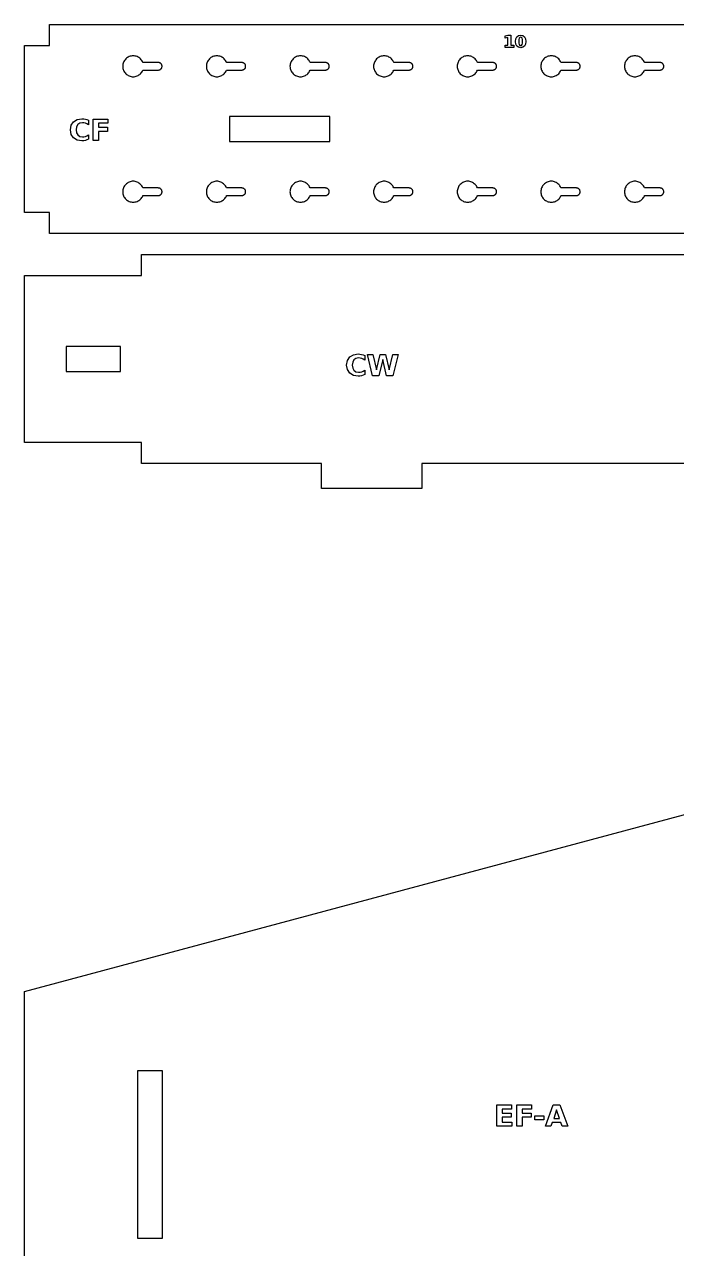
# Model space of a CAD drawing. Header units: millimetres. Extents: x 12 to 872, y 12 to 564.
# Drawn here: x 12.5 to 168.4, y 271 to 563.7 of the extents above; entities that cross this region are included whole.
import ezdxf

# ---------------------------------------------------------------- set-up
doc = ezdxf.new("R2010")
doc.units = ezdxf.units.MM
doc.layers.add('CUT', color=1, linetype='Continuous')
doc.layers.add('ENGRAVE', color=5, linetype='Continuous')

msp = doc.modelspace()

# ---------------------------------------------------------------- linework, layer by layer
at = {"layer": 'CUT', "color": 1}
for points in [[(12.5, 558.72), (18.5, 558.72), (18.5, 563.72), (758.5, 563.72), (758.5, 558.72), (764.5, 558.72), (764.5, 518.72), (758.5, 518.72), (758.5, 513.72), (18.5, 513.72), (18.5, 518.72), (12.5, 518.72)], [(40.09, 551.79), (40.27, 551.95), (40.43, 552.13), (40.58, 552.33), (40.7, 552.54), (40.81, 552.76), (40.83, 552.82), (44.5, 552.82), (44.59, 552.82), (44.68, 552.84), (44.76, 552.86), (44.84, 552.89), (44.92, 552.92), (45, 552.97), (45.07, 553.02), (45.14, 553.08), (45.2, 553.15), (45.25, 553.22), (45.29, 553.29), (45.33, 553.37), (45.36, 553.46), (45.38, 553.54), (45.4, 553.63), (45.4, 553.72), (45.4, 553.81), (45.38, 553.89), (45.36, 553.98), (45.33, 554.06), (45.29, 554.14), (45.25, 554.22), (45.2, 554.29), (45.14, 554.35), (45.07, 554.41), (45, 554.47), (44.92, 554.51), (44.84, 554.55), (44.76, 554.58), (44.68, 554.6), (44.59, 554.61), (44.5, 554.62), (40.83, 554.62), (40.81, 554.67), (40.7, 554.9), (40.58, 555.11), (40.43, 555.3), (40.27, 555.49), (40.09, 555.65), (39.89, 555.8), (39.68, 555.92), (39.46, 556.03), (39.23, 556.11), (38.99, 556.17), (38.75, 556.21), (38.5, 556.22), (38.25, 556.21), (38.01, 556.17), (37.77, 556.11), (37.54, 556.03), (37.32, 555.92), (37.11, 555.8), (36.91, 555.65), (36.73, 555.49), (36.57, 555.3), (36.42, 555.11), (36.3, 554.9), (36.19, 554.67), (36.11, 554.44), (36.05, 554.21), (36.01, 553.96), (36, 553.72), (36.01, 553.47), (36.05, 553.23), (36.11, 552.99), (36.19, 552.76), (36.3, 552.54), (36.42, 552.33), (36.57, 552.13), (36.73, 551.95), (36.91, 551.79), (37.11, 551.64), (37.32, 551.51), (37.54, 551.41), (37.77, 551.33), (38.01, 551.27), (38.25, 551.23), (38.5, 551.22), (38.75, 551.23), (38.99, 551.27), (39.23, 551.33), (39.46, 551.41), (39.68, 551.51), (39.89, 551.64)], [(59.89, 551.64), (60.09, 551.79), (60.27, 551.95), (60.43, 552.13), (60.58, 552.33), (60.7, 552.54), (60.81, 552.76), (60.83, 552.82), (64.5, 552.82), (64.59, 552.82), (64.68, 552.84), (64.76, 552.86), (64.84, 552.89), (64.92, 552.92), (65, 552.97), (65.07, 553.02), (65.14, 553.08), (65.2, 553.15), (65.25, 553.22), (65.29, 553.29), (65.33, 553.37), (65.36, 553.46), (65.38, 553.54), (65.4, 553.63), (65.4, 553.72), (65.4, 553.81), (65.38, 553.89), (65.36, 553.98), (65.33, 554.06), (65.29, 554.14), (65.25, 554.22), (65.2, 554.29), (65.14, 554.35), (65.07, 554.41), (65, 554.47), (64.92, 554.51), (64.84, 554.55), (64.76, 554.58), (64.68, 554.6), (64.59, 554.61), (64.5, 554.62), (60.83, 554.62), (60.81, 554.67), (60.7, 554.9), (60.58, 555.11), (60.43, 555.3), (60.27, 555.49), (60.09, 555.65), (59.89, 555.8), (59.68, 555.92), (59.46, 556.03), (59.23, 556.11), (58.99, 556.17), (58.75, 556.21), (58.5, 556.22), (58.25, 556.21), (58.01, 556.17), (57.77, 556.11), (57.54, 556.03), (57.32, 555.92), (57.11, 555.8), (56.91, 555.65), (56.73, 555.49), (56.57, 555.3), (56.42, 555.11), (56.3, 554.9), (56.19, 554.67), (56.11, 554.44), (56.05, 554.21), (56.01, 553.96), (56, 553.72), (56.01, 553.47), (56.05, 553.23), (56.11, 552.99), (56.19, 552.76), (56.3, 552.54), (56.42, 552.33), (56.57, 552.13), (56.73, 551.95), (56.91, 551.79), (57.11, 551.64), (57.32, 551.51), (57.54, 551.41), (57.77, 551.33), (58.01, 551.27), (58.25, 551.23), (58.5, 551.22), (58.75, 551.23), (58.99, 551.27), (59.23, 551.33), (59.46, 551.41), (59.68, 551.51)], [(80.09, 551.79), (80.27, 551.95), (80.43, 552.13), (80.58, 552.33), (80.7, 552.54), (80.81, 552.76), (80.83, 552.82), (84.5, 552.82), (84.59, 552.82), (84.68, 552.84), (84.76, 552.86), (84.84, 552.89), (84.92, 552.92), (85, 552.97), (85.07, 553.02), (85.14, 553.08), (85.2, 553.15), (85.25, 553.22), (85.29, 553.29), (85.33, 553.37), (85.36, 553.46), (85.38, 553.54), (85.4, 553.63), (85.4, 553.72), (85.4, 553.81), (85.38, 553.89), (85.36, 553.98), (85.33, 554.06), (85.29, 554.14), (85.25, 554.22), (85.2, 554.29), (85.14, 554.35), (85.07, 554.41), (85, 554.47), (84.92, 554.51), (84.84, 554.55), (84.76, 554.58), (84.68, 554.6), (84.59, 554.61), (84.5, 554.62), (80.83, 554.62), (80.81, 554.67), (80.7, 554.9), (80.58, 555.11), (80.43, 555.3), (80.27, 555.49), (80.09, 555.65), (79.89, 555.8), (79.68, 555.92), (79.46, 556.03), (79.23, 556.11), (78.99, 556.17), (78.75, 556.21), (78.5, 556.22), (78.25, 556.21), (78.01, 556.17), (77.77, 556.11), (77.54, 556.03), (77.32, 555.92), (77.11, 555.8), (76.91, 555.65), (76.73, 555.49), (76.57, 555.3), (76.42, 555.11), (76.3, 554.9), (76.19, 554.67), (76.11, 554.44), (76.05, 554.21), (76.01, 553.96), (76, 553.72), (76.01, 553.47), (76.05, 553.23), (76.11, 552.99), (76.19, 552.76), (76.3, 552.54), (76.42, 552.33), (76.57, 552.13), (76.73, 551.95), (76.91, 551.79), (77.11, 551.64), (77.32, 551.51), (77.54, 551.41), (77.77, 551.33), (78.01, 551.27), (78.25, 551.23), (78.5, 551.22), (78.75, 551.23), (78.99, 551.27), (79.23, 551.33), (79.46, 551.41), (79.68, 551.51), (79.89, 551.64)], [(100.09, 551.79), (100.27, 551.95), (100.43, 552.13), (100.58, 552.33), (100.7, 552.54), (100.81, 552.76), (100.83, 552.82), (104.5, 552.82), (104.59, 552.82), (104.68, 552.84), (104.76, 552.86), (104.84, 552.89), (104.92, 552.92), (105, 552.97), (105.07, 553.02), (105.14, 553.08), (105.2, 553.15), (105.25, 553.22), (105.29, 553.29), (105.33, 553.37), (105.36, 553.46), (105.38, 553.54), (105.4, 553.63), (105.4, 553.72), (105.4, 553.81), (105.38, 553.89), (105.36, 553.98), (105.33, 554.06), (105.29, 554.14), (105.25, 554.22), (105.2, 554.29), (105.14, 554.35), (105.07, 554.41), (105, 554.47), (104.92, 554.51), (104.84, 554.55), (104.76, 554.58), (104.68, 554.6), (104.59, 554.61), (104.5, 554.62), (100.83, 554.62), (100.81, 554.67), (100.7, 554.9), (100.58, 555.11), (100.43, 555.3), (100.27, 555.49), (100.09, 555.65), (99.89, 555.8), (99.68, 555.92), (99.46, 556.03), (99.23, 556.11), (98.99, 556.17), (98.75, 556.21), (98.5, 556.22), (98.25, 556.21), (98.01, 556.17), (97.77, 556.11), (97.54, 556.03), (97.32, 555.92), (97.11, 555.8), (96.91, 555.65), (96.73, 555.49), (96.57, 555.3), (96.42, 555.11), (96.3, 554.9), (96.19, 554.67), (96.11, 554.44), (96.05, 554.21), (96.01, 553.96), (96, 553.72), (96.01, 553.47), (96.05, 553.23), (96.11, 552.99), (96.19, 552.76), (96.3, 552.54), (96.42, 552.33), (96.57, 552.13), (96.73, 551.95), (96.91, 551.79), (97.11, 551.64), (97.32, 551.51), (97.54, 551.41), (97.77, 551.33), (98.01, 551.27), (98.25, 551.23), (98.5, 551.22), (98.75, 551.23), (98.99, 551.27), (99.23, 551.33), (99.46, 551.41), (99.68, 551.51), (99.89, 551.64)], [(120.09, 551.79), (120.27, 551.95), (120.43, 552.13), (120.58, 552.33), (120.7, 552.54), (120.81, 552.76), (120.83, 552.82), (124.5, 552.82), (124.59, 552.82), (124.68, 552.84), (124.76, 552.86), (124.84, 552.89), (124.92, 552.92), (125, 552.97), (125.07, 553.02), (125.14, 553.08), (125.2, 553.15), (125.25, 553.22), (125.29, 553.29), (125.33, 553.37), (125.36, 553.46), (125.38, 553.54), (125.4, 553.63), (125.4, 553.72), (125.4, 553.81), (125.38, 553.89), (125.36, 553.98), (125.33, 554.06), (125.29, 554.14), (125.25, 554.22), (125.2, 554.29), (125.14, 554.35), (125.07, 554.41), (125, 554.47), (124.92, 554.51), (124.84, 554.55), (124.76, 554.58), (124.68, 554.6), (124.59, 554.61), (124.5, 554.62), (120.83, 554.62), (120.81, 554.67), (120.7, 554.9), (120.58, 555.11), (120.43, 555.3), (120.27, 555.49), (120.09, 555.65), (119.89, 555.8), (119.68, 555.92), (119.46, 556.03), (119.23, 556.11), (118.99, 556.17), (118.75, 556.21), (118.5, 556.22), (118.25, 556.21), (118.01, 556.17), (117.77, 556.11), (117.54, 556.03), (117.32, 555.92), (117.11, 555.8), (116.91, 555.65), (116.73, 555.49), (116.57, 555.3), (116.42, 555.11), (116.3, 554.9), (116.19, 554.67), (116.11, 554.44), (116.05, 554.21), (116.01, 553.96), (116, 553.72), (116.01, 553.47), (116.05, 553.23), (116.11, 552.99), (116.19, 552.76), (116.3, 552.54), (116.42, 552.33), (116.57, 552.13), (116.73, 551.95), (116.91, 551.79), (117.11, 551.64), (117.32, 551.51), (117.54, 551.41), (117.77, 551.33), (118.01, 551.27), (118.25, 551.23), (118.5, 551.22), (118.75, 551.23), (118.99, 551.27), (119.23, 551.33), (119.46, 551.41), (119.68, 551.51), (119.89, 551.64)], [(140.09, 551.79), (140.27, 551.95), (140.43, 552.13), (140.58, 552.33), (140.7, 552.54), (140.81, 552.76), (140.83, 552.82), (144.5, 552.82), (144.59, 552.82), (144.68, 552.84), (144.76, 552.86), (144.84, 552.89), (144.92, 552.92), (145, 552.97), (145.07, 553.02), (145.14, 553.08), (145.2, 553.15), (145.25, 553.22), (145.29, 553.29), (145.33, 553.37), (145.36, 553.46), (145.38, 553.54), (145.4, 553.63), (145.4, 553.72), (145.4, 553.81), (145.38, 553.89), (145.36, 553.98), (145.33, 554.06), (145.29, 554.14), (145.25, 554.22), (145.2, 554.29), (145.14, 554.35), (145.07, 554.41), (145, 554.47), (144.92, 554.51), (144.84, 554.55), (144.76, 554.58), (144.68, 554.6), (144.59, 554.61), (144.5, 554.62), (140.83, 554.62), (140.81, 554.67), (140.7, 554.9), (140.58, 555.11), (140.43, 555.3), (140.27, 555.49), (140.09, 555.65), (139.89, 555.8), (139.68, 555.92), (139.46, 556.03), (139.23, 556.11), (138.99, 556.17), (138.75, 556.21), (138.5, 556.22), (138.25, 556.21), (138.01, 556.17), (137.77, 556.11), (137.54, 556.03), (137.32, 555.92), (137.11, 555.8), (136.91, 555.65), (136.73, 555.49), (136.57, 555.3), (136.42, 555.11), (136.3, 554.9), (136.19, 554.67), (136.11, 554.44), (136.05, 554.21), (136.01, 553.96), (136, 553.72), (136.01, 553.47), (136.05, 553.23), (136.11, 552.99), (136.19, 552.76), (136.3, 552.54), (136.42, 552.33), (136.57, 552.13), (136.73, 551.95), (136.91, 551.79), (137.11, 551.64), (137.32, 551.51), (137.54, 551.41), (137.77, 551.33), (138.01, 551.27), (138.25, 551.23), (138.5, 551.22), (138.75, 551.23), (138.99, 551.27), (139.23, 551.33), (139.46, 551.41), (139.68, 551.51), (139.89, 551.64)], [(159.89, 551.64), (160.09, 551.79), (160.27, 551.95), (160.43, 552.13), (160.58, 552.33), (160.7, 552.54), (160.81, 552.76), (160.83, 552.82), (164.5, 552.82), (164.59, 552.82), (164.68, 552.84), (164.76, 552.86), (164.84, 552.89), (164.92, 552.92), (165, 552.97), (165.07, 553.02), (165.14, 553.08), (165.2, 553.15), (165.25, 553.22), (165.29, 553.29), (165.33, 553.37), (165.36, 553.46), (165.38, 553.54), (165.4, 553.63), (165.4, 553.72), (165.4, 553.81), (165.38, 553.89), (165.36, 553.98), (165.33, 554.06), (165.29, 554.14), (165.25, 554.22), (165.2, 554.29), (165.14, 554.35), (165.07, 554.41), (165, 554.47), (164.92, 554.51), (164.84, 554.55), (164.76, 554.58), (164.68, 554.6), (164.59, 554.61), (164.5, 554.62), (160.83, 554.62), (160.81, 554.67), (160.7, 554.9), (160.58, 555.11), (160.43, 555.3), (160.27, 555.49), (160.09, 555.65), (159.89, 555.8), (159.68, 555.92), (159.46, 556.03), (159.23, 556.11), (158.99, 556.17), (158.75, 556.21), (158.5, 556.22), (158.25, 556.21), (158.01, 556.17), (157.77, 556.11), (157.54, 556.03), (157.32, 555.92), (157.11, 555.8), (156.91, 555.65), (156.73, 555.49), (156.57, 555.3), (156.42, 555.11), (156.3, 554.9), (156.19, 554.67), (156.11, 554.44), (156.05, 554.21), (156.01, 553.96), (156, 553.72), (156.01, 553.47), (156.05, 553.23), (156.11, 552.99), (156.19, 552.76), (156.3, 552.54), (156.42, 552.33), (156.57, 552.13), (156.73, 551.95), (156.91, 551.79), (157.11, 551.64), (157.32, 551.51), (157.54, 551.41), (157.77, 551.33), (158.01, 551.27), (158.25, 551.23), (158.5, 551.22), (158.75, 551.23), (158.99, 551.27), (159.23, 551.33), (159.46, 551.41), (159.68, 551.51)], [(61.5, 541.72), (61.5, 535.72), (85.5, 535.72), (85.5, 541.72)], [(40.09, 521.79), (40.27, 521.95), (40.43, 522.13), (40.58, 522.33), (40.7, 522.54), (40.81, 522.76), (40.83, 522.82), (44.5, 522.82), (44.59, 522.82), (44.68, 522.84), (44.76, 522.86), (44.84, 522.89), (44.92, 522.92), (45, 522.97), (45.07, 523.02), (45.14, 523.08), (45.2, 523.15), (45.25, 523.22), (45.29, 523.29), (45.33, 523.37), (45.36, 523.46), (45.38, 523.54), (45.4, 523.63), (45.4, 523.72), (45.4, 523.81), (45.38, 523.89), (45.36, 523.98), (45.33, 524.06), (45.29, 524.14), (45.25, 524.22), (45.2, 524.29), (45.14, 524.35), (45.07, 524.41), (45, 524.47), (44.92, 524.51), (44.84, 524.55), (44.76, 524.58), (44.68, 524.6), (44.59, 524.61), (44.5, 524.62), (40.83, 524.62), (40.81, 524.67), (40.7, 524.9), (40.58, 525.11), (40.43, 525.3), (40.27, 525.49), (40.09, 525.65), (39.89, 525.8), (39.68, 525.92), (39.46, 526.03), (39.23, 526.11), (38.99, 526.17), (38.75, 526.21), (38.5, 526.22), (38.25, 526.21), (38.01, 526.17), (37.77, 526.11), (37.54, 526.03), (37.32, 525.92), (37.11, 525.8), (36.91, 525.65), (36.73, 525.49), (36.57, 525.3), (36.42, 525.11), (36.3, 524.9), (36.19, 524.67), (36.11, 524.44), (36.05, 524.21), (36.01, 523.96), (36, 523.72), (36.01, 523.47), (36.05, 523.23), (36.11, 522.99), (36.19, 522.76), (36.3, 522.54), (36.42, 522.33), (36.57, 522.13), (36.73, 521.95), (36.91, 521.79), (37.11, 521.64), (37.32, 521.51), (37.54, 521.41), (37.77, 521.33), (38.01, 521.27), (38.25, 521.23), (38.5, 521.22), (38.75, 521.23), (38.99, 521.27), (39.23, 521.33), (39.46, 521.41), (39.68, 521.51), (39.89, 521.64)], [(60.09, 521.79), (60.27, 521.95), (60.43, 522.13), (60.58, 522.33), (60.7, 522.54), (60.81, 522.76), (60.83, 522.82), (64.5, 522.82), (64.59, 522.82), (64.68, 522.84), (64.76, 522.86), (64.84, 522.89), (64.92, 522.92), (65, 522.97), (65.07, 523.02), (65.14, 523.08), (65.2, 523.15), (65.25, 523.22), (65.29, 523.29), (65.33, 523.37), (65.36, 523.46), (65.38, 523.54), (65.4, 523.63), (65.4, 523.72), (65.4, 523.81), (65.38, 523.89), (65.36, 523.98), (65.33, 524.06), (65.29, 524.14), (65.25, 524.22), (65.2, 524.29), (65.14, 524.35), (65.07, 524.41), (65, 524.47), (64.92, 524.51), (64.84, 524.55), (64.76, 524.58), (64.68, 524.6), (64.59, 524.61), (64.5, 524.62), (60.83, 524.62), (60.81, 524.67), (60.7, 524.9), (60.58, 525.11), (60.43, 525.3), (60.27, 525.49), (60.09, 525.65), (59.89, 525.8), (59.68, 525.92), (59.46, 526.03), (59.23, 526.11), (58.99, 526.17), (58.75, 526.21), (58.5, 526.22), (58.25, 526.21), (58.01, 526.17), (57.77, 526.11), (57.54, 526.03), (57.32, 525.92), (57.11, 525.8), (56.91, 525.65), (56.73, 525.49), (56.57, 525.3), (56.42, 525.11), (56.3, 524.9), (56.19, 524.67), (56.11, 524.44), (56.05, 524.21), (56.01, 523.96), (56, 523.72), (56.01, 523.47), (56.05, 523.23), (56.11, 522.99), (56.19, 522.76), (56.3, 522.54), (56.42, 522.33), (56.57, 522.13), (56.73, 521.95), (56.91, 521.79), (57.11, 521.64), (57.32, 521.51), (57.54, 521.41), (57.77, 521.33), (58.01, 521.27), (58.25, 521.23), (58.5, 521.22), (58.75, 521.23), (58.99, 521.27), (59.23, 521.33), (59.46, 521.41), (59.68, 521.51), (59.89, 521.64)], [(80.09, 521.79), (80.27, 521.95), (80.43, 522.13), (80.58, 522.33), (80.7, 522.54), (80.81, 522.76), (80.83, 522.82), (84.5, 522.82), (84.59, 522.82), (84.68, 522.84), (84.76, 522.86), (84.84, 522.89), (84.92, 522.92), (85, 522.97), (85.07, 523.02), (85.14, 523.08), (85.2, 523.15), (85.25, 523.22), (85.29, 523.29), (85.33, 523.37), (85.36, 523.46), (85.38, 523.54), (85.4, 523.63), (85.4, 523.72), (85.4, 523.81), (85.38, 523.89), (85.36, 523.98), (85.33, 524.06), (85.29, 524.14), (85.25, 524.22), (85.2, 524.29), (85.14, 524.35), (85.07, 524.41), (85, 524.47), (84.92, 524.51), (84.84, 524.55), (84.76, 524.58), (84.68, 524.6), (84.59, 524.61), (84.5, 524.62), (80.83, 524.62), (80.81, 524.67), (80.7, 524.9), (80.58, 525.11), (80.43, 525.3), (80.27, 525.49), (80.09, 525.65), (79.89, 525.8), (79.68, 525.92), (79.46, 526.03), (79.23, 526.11), (78.99, 526.17), (78.75, 526.21), (78.5, 526.22), (78.25, 526.21), (78.01, 526.17), (77.77, 526.11), (77.54, 526.03), (77.32, 525.92), (77.11, 525.8), (76.91, 525.65), (76.73, 525.49), (76.57, 525.3), (76.42, 525.11), (76.3, 524.9), (76.19, 524.67), (76.11, 524.44), (76.05, 524.21), (76.01, 523.96), (76, 523.72), (76.01, 523.47), (76.05, 523.23), (76.11, 522.99), (76.19, 522.76), (76.3, 522.54), (76.42, 522.33), (76.57, 522.13), (76.73, 521.95), (76.91, 521.79), (77.11, 521.64), (77.32, 521.51), (77.54, 521.41), (77.77, 521.33), (78.01, 521.27), (78.25, 521.23), (78.5, 521.22), (78.75, 521.23), (78.99, 521.27), (79.23, 521.33), (79.46, 521.41), (79.68, 521.51), (79.89, 521.64)], [(100.09, 521.79), (100.27, 521.95), (100.43, 522.13), (100.58, 522.33), (100.7, 522.54), (100.81, 522.76), (100.83, 522.82), (104.5, 522.82), (104.59, 522.82), (104.68, 522.84), (104.76, 522.86), (104.84, 522.89), (104.92, 522.92), (105, 522.97), (105.07, 523.02), (105.14, 523.08), (105.2, 523.15), (105.25, 523.22), (105.29, 523.29), (105.33, 523.37), (105.36, 523.46), (105.38, 523.54), (105.4, 523.63), (105.4, 523.72), (105.4, 523.81), (105.38, 523.89), (105.36, 523.98), (105.33, 524.06), (105.29, 524.14), (105.25, 524.22), (105.2, 524.29), (105.14, 524.35), (105.07, 524.41), (105, 524.47), (104.92, 524.51), (104.84, 524.55), (104.76, 524.58), (104.68, 524.6), (104.59, 524.61), (104.5, 524.62), (100.83, 524.62), (100.81, 524.67), (100.7, 524.9), (100.58, 525.11), (100.43, 525.3), (100.27, 525.49), (100.09, 525.65), (99.89, 525.8), (99.68, 525.92), (99.46, 526.03), (99.23, 526.11), (98.99, 526.17), (98.75, 526.21), (98.5, 526.22), (98.25, 526.21), (98.01, 526.17), (97.77, 526.11), (97.54, 526.03), (97.32, 525.92), (97.11, 525.8), (96.91, 525.65), (96.73, 525.49), (96.57, 525.3), (96.42, 525.11), (96.3, 524.9), (96.19, 524.67), (96.11, 524.44), (96.05, 524.21), (96.01, 523.96), (96, 523.72), (96.01, 523.47), (96.05, 523.23), (96.11, 522.99), (96.19, 522.76), (96.3, 522.54), (96.42, 522.33), (96.57, 522.13), (96.73, 521.95), (96.91, 521.79), (97.11, 521.64), (97.32, 521.51), (97.54, 521.41), (97.77, 521.33), (98.01, 521.27), (98.25, 521.23), (98.5, 521.22), (98.75, 521.23), (98.99, 521.27), (99.23, 521.33), (99.46, 521.41), (99.68, 521.51), (99.89, 521.64)], [(119.89, 521.64), (120.09, 521.79), (120.27, 521.95), (120.43, 522.13), (120.58, 522.33), (120.7, 522.54), (120.81, 522.76), (120.83, 522.82), (124.5, 522.82), (124.59, 522.82), (124.68, 522.84), (124.76, 522.86), (124.84, 522.89), (124.92, 522.92), (125, 522.97), (125.07, 523.02), (125.14, 523.08), (125.2, 523.15), (125.25, 523.22), (125.29, 523.29), (125.33, 523.37), (125.36, 523.46), (125.38, 523.54), (125.4, 523.63), (125.4, 523.72), (125.4, 523.81), (125.38, 523.89), (125.36, 523.98), (125.33, 524.06), (125.29, 524.14), (125.25, 524.22), (125.2, 524.29), (125.14, 524.35), (125.07, 524.41), (125, 524.47), (124.92, 524.51), (124.84, 524.55), (124.76, 524.58), (124.68, 524.6), (124.59, 524.61), (124.5, 524.62), (120.83, 524.62), (120.81, 524.67), (120.7, 524.9), (120.58, 525.11), (120.43, 525.3), (120.27, 525.49), (120.09, 525.65), (119.89, 525.8), (119.68, 525.92), (119.46, 526.03), (119.23, 526.11), (118.99, 526.17), (118.75, 526.21), (118.5, 526.22), (118.25, 526.21), (118.01, 526.17), (117.77, 526.11), (117.54, 526.03), (117.32, 525.92), (117.11, 525.8), (116.91, 525.65), (116.73, 525.49), (116.57, 525.3), (116.42, 525.11), (116.3, 524.9), (116.19, 524.67), (116.11, 524.44), (116.05, 524.21), (116.01, 523.96), (116, 523.72), (116.01, 523.47), (116.05, 523.23), (116.11, 522.99), (116.19, 522.76), (116.3, 522.54), (116.42, 522.33), (116.57, 522.13), (116.73, 521.95), (116.91, 521.79), (117.11, 521.64), (117.32, 521.51), (117.54, 521.41), (117.77, 521.33), (118.01, 521.27), (118.25, 521.23), (118.5, 521.22), (118.75, 521.23), (118.99, 521.27), (119.23, 521.33), (119.46, 521.41), (119.68, 521.51)], [(139.89, 521.64), (140.09, 521.79), (140.27, 521.95), (140.43, 522.13), (140.58, 522.33), (140.7, 522.54), (140.81, 522.76), (140.83, 522.82), (144.5, 522.82), (144.59, 522.82), (144.68, 522.84), (144.76, 522.86), (144.84, 522.89), (144.92, 522.92), (145, 522.97), (145.07, 523.02), (145.14, 523.08), (145.2, 523.15), (145.25, 523.22), (145.29, 523.29), (145.33, 523.37), (145.36, 523.46), (145.38, 523.54), (145.4, 523.63), (145.4, 523.72), (145.4, 523.81), (145.38, 523.89), (145.36, 523.98), (145.33, 524.06), (145.29, 524.14), (145.25, 524.22), (145.2, 524.29), (145.14, 524.35), (145.07, 524.41), (145, 524.47), (144.92, 524.51), (144.84, 524.55), (144.76, 524.58), (144.68, 524.6), (144.59, 524.61), (144.5, 524.62), (140.83, 524.62), (140.81, 524.67), (140.7, 524.9), (140.58, 525.11), (140.43, 525.3), (140.27, 525.49), (140.09, 525.65), (139.89, 525.8), (139.68, 525.92), (139.46, 526.03), (139.23, 526.11), (138.99, 526.17), (138.75, 526.21), (138.5, 526.22), (138.25, 526.21), (138.01, 526.17), (137.77, 526.11), (137.54, 526.03), (137.32, 525.92), (137.11, 525.8), (136.91, 525.65), (136.73, 525.49), (136.57, 525.3), (136.42, 525.11), (136.3, 524.9), (136.19, 524.67), (136.11, 524.44), (136.05, 524.21), (136.01, 523.96), (136, 523.72), (136.01, 523.47), (136.05, 523.23), (136.11, 522.99), (136.19, 522.76), (136.3, 522.54), (136.42, 522.33), (136.57, 522.13), (136.73, 521.95), (136.91, 521.79), (137.11, 521.64), (137.32, 521.51), (137.54, 521.41), (137.77, 521.33), (138.01, 521.27), (138.25, 521.23), (138.5, 521.22), (138.75, 521.23), (138.99, 521.27), (139.23, 521.33), (139.46, 521.41), (139.68, 521.51)], [(160.09, 521.79), (160.27, 521.95), (160.43, 522.13), (160.58, 522.33), (160.7, 522.54), (160.81, 522.76), (160.83, 522.82), (164.5, 522.82), (164.59, 522.82), (164.68, 522.84), (164.76, 522.86), (164.84, 522.89), (164.92, 522.92), (165, 522.97), (165.07, 523.02), (165.14, 523.08), (165.2, 523.15), (165.25, 523.22), (165.29, 523.29), (165.33, 523.37), (165.36, 523.46), (165.38, 523.54), (165.4, 523.63), (165.4, 523.72), (165.4, 523.81), (165.38, 523.89), (165.36, 523.98), (165.33, 524.06), (165.29, 524.14), (165.25, 524.22), (165.2, 524.29), (165.14, 524.35), (165.07, 524.41), (165, 524.47), (164.92, 524.51), (164.84, 524.55), (164.76, 524.58), (164.68, 524.6), (164.59, 524.61), (164.5, 524.62), (160.83, 524.62), (160.81, 524.67), (160.7, 524.9), (160.58, 525.11), (160.43, 525.3), (160.27, 525.49), (160.09, 525.65), (159.89, 525.8), (159.68, 525.92), (159.46, 526.03), (159.23, 526.11), (158.99, 526.17), (158.75, 526.21), (158.5, 526.22), (158.25, 526.21), (158.01, 526.17), (157.77, 526.11), (157.54, 526.03), (157.32, 525.92), (157.11, 525.8), (156.91, 525.65), (156.73, 525.49), (156.57, 525.3), (156.42, 525.11), (156.3, 524.9), (156.19, 524.67), (156.11, 524.44), (156.05, 524.21), (156.01, 523.96), (156, 523.72), (156.01, 523.47), (156.05, 523.23), (156.11, 522.99), (156.19, 522.76), (156.3, 522.54), (156.42, 522.33), (156.57, 522.13), (156.73, 521.95), (156.91, 521.79), (157.11, 521.64), (157.32, 521.51), (157.54, 521.41), (157.77, 521.33), (158.01, 521.27), (158.25, 521.23), (158.5, 521.22), (158.75, 521.23), (158.99, 521.27), (159.23, 521.33), (159.46, 521.41), (159.68, 521.51), (159.89, 521.64)], [(35.5, 480.72), (35.5, 486.72), (22.5, 486.72), (22.5, 480.72)], [(45.5, 313.5), (39.5, 313.5), (39.5, 273.5), (45.5, 273.5)]]:
    msp.add_lwpolyline(points, close=True, dxfattribs=at)
for points in [[(523.5, 458.72), (437.5, 458.72), (437.5, 452.72), (413.5, 452.72), (413.5, 458.72), (327.5, 458.72), (327.5, 452.72), (303.5, 452.72), (303.5, 458.72), (217.5, 458.72), (217.5, 452.72), (193.5, 452.72), (193.5, 458.72), (107.5, 458.72), (107.5, 452.72), (83.5, 452.72), (83.5, 458.72), (40.5, 458.72), (40.5, 463.72), (12.5, 463.72), (12.5, 503.72), (40.5, 503.72), (40.5, 508.72), (780.5, 508.72)], [(472.5, 12.5), (451.04, 12.5), (456, 27.35), (429, 27.35), (433.96, 12.5), (412.5, 12.5), (412.5, 242.5), (72.5, 242.5), (72.5, 12.5), (51.04, 12.5), (56, 27.35), (29, 27.35), (33.96, 12.5), (12.5, 12.5), (12.5, 242.5), (12.5, 285.91), (12.5, 332.5), (442.5, 447.72), (872.5, 332.5)]]:
    msp.add_lwpolyline(points, dxfattribs=at)
at = {"layer": 'ENGRAVE', "color": 5}
for points in [[(127.47, 558.74), (128.13, 558.74), (128.13, 560.62), (127.45, 560.48), (127.45, 560.99), (128.13, 561.13), (128.84, 561.13), (128.84, 558.74), (129.51, 558.74), (129.51, 558.22), (127.47, 558.22)], [(132.38, 559.67), (132.3, 559.03), (132.06, 558.56), (131.68, 558.26), (131.18, 558.16), (130.67, 558.26), (130.29, 558.56), (130.05, 559.03), (129.97, 559.67), (130.05, 560.32), (130.29, 560.79), (130.67, 561.09), (131.18, 561.19), (131.68, 561.09), (132.06, 560.79), (132.3, 560.32)], [(131.62, 559.68), (131.6, 560.15), (131.52, 560.45), (131.38, 560.62), (131.18, 560.67), (130.97, 560.62), (130.83, 560.45), (130.75, 560.15), (130.73, 559.68), (130.75, 559.21), (130.83, 558.9), (130.97, 558.73), (131.18, 558.67), (131.38, 558.73), (131.52, 558.9), (131.6, 559.21)], [(27.82, 536.27), (27.44, 536.1), (27.06, 535.98), (26.66, 535.91), (26.24, 535.89), (25.1, 536.07), (24.22, 536.6), (23.66, 537.44), (23.47, 538.53), (23.66, 539.63), (24.22, 540.47), (25.1, 541), (26.24, 541.18), (26.66, 541.16), (27.06, 541.09), (27.44, 540.97), (27.82, 540.8), (27.82, 539.75), (27.45, 539.96), (27.09, 540.11), (26.73, 540.2), (26.35, 540.23), (25.72, 540.12), (25.24, 539.78), (24.94, 539.24), (24.84, 538.53), (24.94, 537.83), (25.24, 537.29), (25.72, 536.95), (26.35, 536.84), (26.73, 536.87), (27.09, 536.96), (27.45, 537.11), (27.82, 537.32)], [(28.91, 541.09), (32.46, 541.09), (32.46, 540.1), (30.22, 540.1), (30.22, 539.15), (32.32, 539.15), (32.32, 538.15), (30.22, 538.15), (30.22, 535.99), (28.91, 535.99)], [(93.89, 480), (93.52, 479.84), (93.13, 479.72), (92.73, 479.65), (92.31, 479.62), (91.17, 479.8), (90.29, 480.33), (89.73, 481.17), (89.55, 482.27), (89.73, 483.36), (90.29, 484.2), (91.17, 484.74), (92.31, 484.92), (92.73, 484.89), (93.13, 484.82), (93.52, 484.7), (93.89, 484.54), (93.89, 483.48), (93.52, 483.7), (93.17, 483.85), (92.8, 483.93), (92.42, 483.96), (91.79, 483.85), (91.31, 483.51), (91.01, 482.97), (90.91, 482.27), (91.01, 481.56), (91.31, 481.03), (91.79, 480.69), (92.42, 480.58), (92.8, 480.6), (93.17, 480.69), (93.52, 480.84), (93.89, 481.06)], [(94.54, 484.82), (95.8, 484.82), (96.69, 481.12), (97.56, 484.82), (98.83, 484.82), (99.7, 481.12), (100.59, 484.82), (101.84, 484.82), (100.63, 479.72), (99.12, 479.72), (98.19, 483.6), (97.27, 479.72), (95.76, 479.72)], [(125.45, 305.33), (129, 305.33), (129, 304.33), (126.77, 304.33), (126.77, 303.39), (128.87, 303.39), (128.87, 302.39), (126.77, 302.39), (126.77, 301.22), (129.08, 301.22), (129.08, 300.23), (125.45, 300.23)], [(130.23, 305.33), (133.78, 305.33), (133.78, 304.33), (131.55, 304.33), (131.55, 303.39), (133.65, 303.39), (133.65, 302.39), (131.55, 302.39), (131.55, 300.23), (130.23, 300.23)], [(140.8, 301.16), (138.74, 301.16), (138.42, 300.23), (137.09, 300.23), (138.98, 305.33), (140.55, 305.33), (142.44, 300.23), (141.12, 300.23)], [(134.53, 302.74), (136.68, 302.74), (136.68, 301.74), (134.53, 301.74)], [(139.07, 302.1), (140.47, 302.1), (139.77, 304.13)]]:
    msp.add_lwpolyline(points, close=True, dxfattribs=at)

doc.saveas('drawing.dxf')
